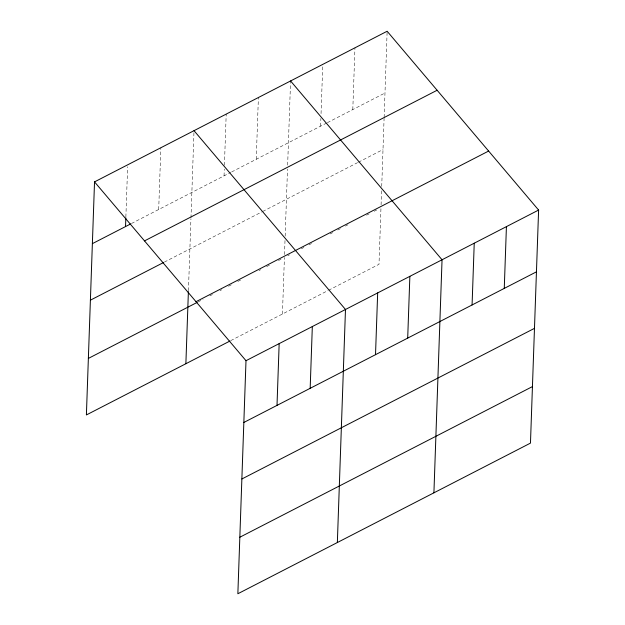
<?xml version="1.0" encoding="UTF-8"?>
<svg xmlns="http://www.w3.org/2000/svg" width="625" height="625" viewBox="0 0 625 625"><rect width="100%" height="100%" fill="white"/><g stroke="black" fill="none" stroke-linecap="round" stroke-linejoin="round"><path stroke-width="0.47" stroke-dasharray="3.12 2.34" d="M125.867 216.922L127.625 166.742M158.695 209.5L160.852 147.742M188.43 290.695L190.938 218.742M190.977 217.773L194.016 130.664M224.047 175.859L224.281 169.109M224.414 165.25L226.203 114.102M256.234 159.289L258.391 97.531M282.438 314.016L284.414 257.484M284.516 254.578L285.023 240.016M285.156 236.133L287.5 169.039M287.641 165.141L290.578 80.961M320.609 126.156L320.875 118.43M321.047 113.609L322.766 64.391M352.797 109.586L354.953 47.82M380.938 208.75L379 264.305L329.023 290.031M381.078 204.867L381.586 190.305M381.719 186.422L384.094 118.352M384.133 117.375L387.141 31.25M131.484 223.508L230.82 172.375M231.672 171.938L326.539 123.102M327.383 122.664L384.984 93.016M164.375 262.086L261.883 211.891M262.727 211.461L357.594 162.625M358.445 162.188L383.008 149.539M198.016 301.961L203.094 299.352M209.875 295.859L212.414 294.555M220.039 290.625L221.734 289.758M228.508 286.266L231.898 284.523M237.828 281.469L241.211 279.727M259 270.57L260.695 269.695M266.625 266.648L270.016 264.898M278.484 260.539L281.023 259.234M287.797 255.742L289.492 254.875M301.352 248.766L303.891 247.461M308.977 244.844L311.516 243.531M330.148 233.945L332.695 232.633M337.773 230.016L340.312 228.711M345.398 226.094L347.938 224.781M366.57 215.195L369.117 213.883M374.195 211.266L376.734 209.961M230.766 340.609L328.18 290.469"/><path stroke-width="0.94" d="M94.531 181.883L246 360.695L237.859 593.75L530.469 443.117L538.609 210.062L387.141 31.25L94.531 181.883L86.391 414.938L229.922 341.047M125.531 226.578L125.836 217.891M185.875 363.727L188.391 291.664M277.008 405.383L279.164 343.625M310.172 388.312L312.328 326.555M337.352 542.531L345.484 309.477L194.016 130.664M375.516 354.672L377.672 292.906M407.703 338.102L409.859 276.344M433.914 492.828L442.047 259.773L290.578 80.961M472.078 304.969L474.234 243.203M504.266 288.398L506.422 226.633M92.375 243.648L130.633 223.945M144.516 240.891L437.125 90.258M90.398 300.172L163.523 262.531M196.016 301.688L488.625 151.055M88.367 358.414L197.172 302.398M246 360.695L538.609 210.062M243.844 422.461L536.453 271.828M241.867 478.984L534.477 328.352M239.836 537.227L532.445 386.594"/></g></svg>
